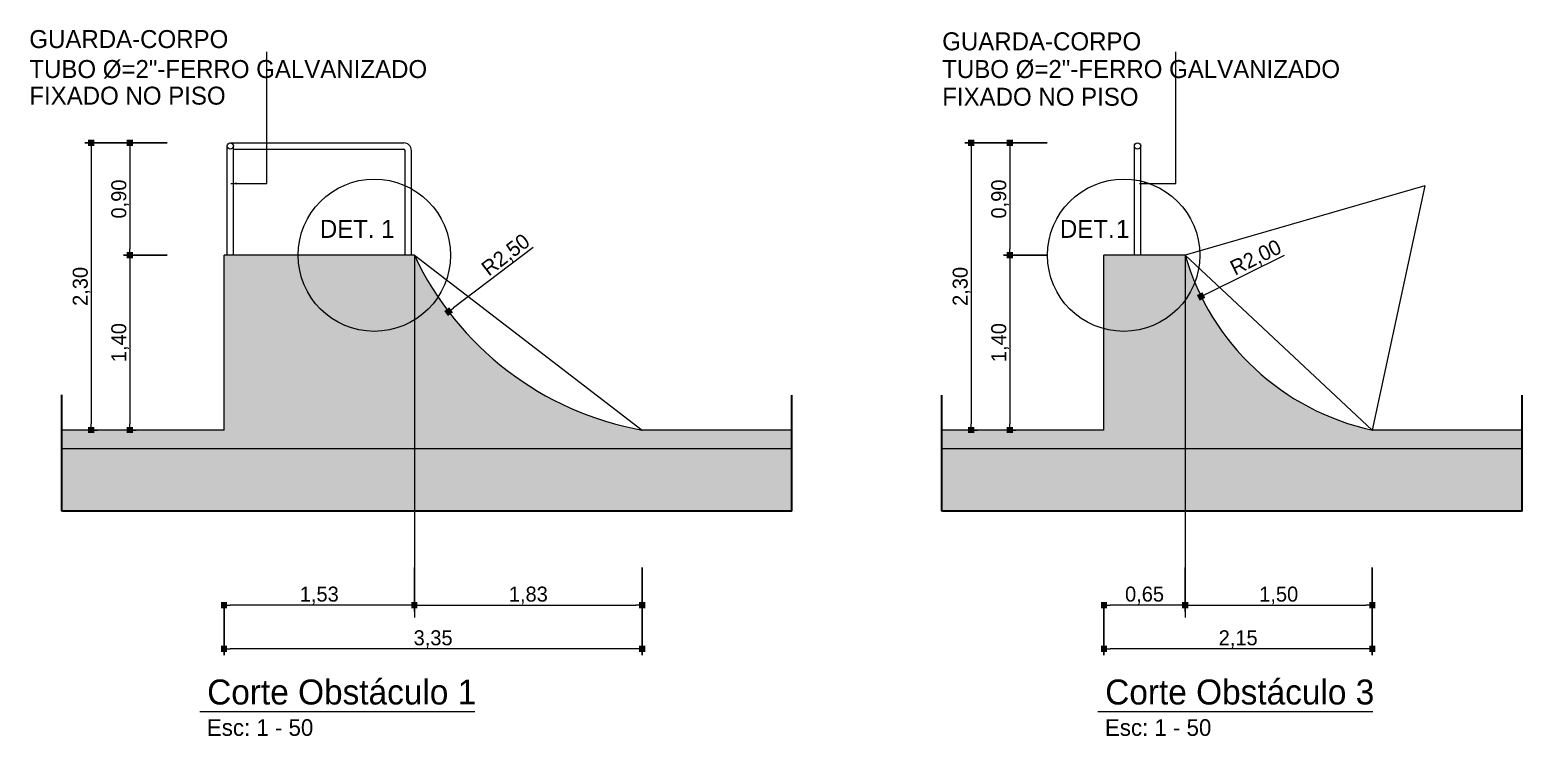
# Model space of a CAD drawing. Header units: millimetres. Extents: x 3006 to 6000, y 1661 to 3774.
# Drawn here: x 4119.89 to 4131.84, y 1912.71 to 1918.37 of the extents above; entities that cross this region are included whole.
import ezdxf

# ---------------------------------------------------------------- set-up
doc = ezdxf.new("R2010")
doc.units = ezdxf.units.MM
doc.header["$LTSCALE"] = 10
for name, color, linetype, lineweight in [('.10', 200, 'Continuous', 9), ('.10 ultra fina', 240, 'Continuous', 5), ('.15', 150, 'Continuous', 15), ('.30', 50, 'Continuous', 30), ('COTAS', 230, 'Continuous', 15)]:
    doc.layers.add(name, color=color, linetype=linetype, lineweight=lineweight)
doc.layers.add('.20 hachura', color=185, linetype='Continuous')
doc.layers.add('Escrita', color=34, linetype='Continuous')
doc.layers.add('Verde', color=7, linetype='Continuous', true_color=0x136734)
doc.styles.add('Texto Wilian', font='himalaya.ttf')
doc.dimstyles.new('Cota 1-75 Exter WMJ', dxfattribs={"dimtxt": 0.12, "dimasz": 0.05, "dimexe": 0.05, "dimexo": 0.1, "dimgap": 0.002, "dimtad": 1, "dimzin": 1, "dimtxsty": 'Texto Wilian', "dimblk": 'BOXFILLED', "dimcen": 2.5, "dimclrd": 230, "dimclre": 230, "dimclrt": 104, "dimazin": 0, "dimtfac": 1, "dimtix": 1, "dimtmove": 0, "dimatfit": 3, "dimfxl": 0.3, "dimfxlon": 1, "dimlwd": 20, "dimarcsym": 1})

# ---------------------------------------------------------------- blocks, each defined once
blk = doc.blocks.new('_BoxFilled')
at = {"color": 0, "linetype": 'ByBlock', "lineweight": -2}
blk.add_line((-0.5, 0), (-1, 0), dxfattribs=at)
at = {"color": 0, "linetype": 'ByBlock'}
blk.add_solid([(-0.5, 0.5), (0.5, 0.5), (-0.5, -0.5), (0.5, -0.5)], dxfattribs=at)
blk = doc.blocks.new('*D676')
at = {"layer": 'COTAS', "color": 230, "lineweight": -2, "transparency": 16777216}
for p, q in [((4120.987, 1916.562), (4120.637, 1916.562)), ((4120.687, 1915.162), (4120.737, 1915.162))]:
    blk.add_line(p, q, dxfattribs=at)
at = {"layer": 'COTAS', "color": 230, "linetype": 'Continuous', "lineweight": 20, "transparency": 16777216}
blk.add_line((4120.687, 1916.512), (4120.687, 1915.212), dxfattribs=at)
at = {"layer": 'Defpoints', "color": 0, "transparency": 16777216}
for p in [(4121.442, 1916.562), (4120.687, 1915.162), (4120.687, 1915.162)]:
    blk.add_point(p, dxfattribs=at)
at = {"layer": 'COTAS', "color": 230, "lineweight": 20, "transparency": 16777216, "xscale": 0.05, "yscale": 0.05, "zscale": 0.05}
for p, rotation in [((4120.687, 1916.562), 90), ((4120.687, 1915.162), 270)]:
    blk.add_blockref('_BoxFilled', p, dxfattribs=dict(at, rotation=rotation))
at = {"layer": 'COTAS', "color": 104, "transparency": 16777216, "insert": (4120.61, 1915.862), "char_height": 0.12, "attachment_point": 5, "rotation": 90, "style": 'Texto Wilian'}
blk.add_mtext('1,40', dxfattribs=at)
blk = doc.blocks.new('*D677')
at = {"layer": 'COTAS', "color": 230, "lineweight": -2, "transparency": 16777216}
for p, q in [((4120.987, 1917.462), (4120.637, 1917.462)), ((4120.987, 1916.562), (4120.637, 1916.562))]:
    blk.add_line(p, q, dxfattribs=at)
at = {"layer": 'COTAS', "color": 230, "linetype": 'Continuous', "lineweight": 20, "transparency": 16777216}
blk.add_line((4120.687, 1917.412), (4120.687, 1916.612), dxfattribs=at)
at = {"layer": 'Defpoints', "color": 0, "transparency": 16777216}
for p in [(4121.492, 1917.462), (4120.687, 1916.562), (4121.442, 1916.562)]:
    blk.add_point(p, dxfattribs=at)
at = {"layer": 'COTAS', "color": 230, "lineweight": 20, "transparency": 16777216, "xscale": 0.05, "yscale": 0.05, "zscale": 0.05}
for p, rotation in [((4120.687, 1917.462), 90), ((4120.687, 1916.562), 270)]:
    blk.add_blockref('_BoxFilled', p, dxfattribs=dict(at, rotation=rotation))
at = {"layer": 'COTAS', "color": 104, "transparency": 16777216, "insert": (4120.61, 1917.012), "char_height": 0.12, "attachment_point": 5, "rotation": 90, "style": 'Texto Wilian'}
blk.add_mtext('0,90', dxfattribs=at)
blk = doc.blocks.new('*D678')
at = {"layer": 'COTAS', "color": 230, "lineweight": -2, "transparency": 16777216}
for p, q in [((4120.678, 1917.462), (4120.328, 1917.462)), ((4120.378, 1915.162), (4120.428, 1915.162))]:
    blk.add_line(p, q, dxfattribs=at)
at = {"layer": 'COTAS', "color": 230, "linetype": 'Continuous', "lineweight": 20, "transparency": 16777216}
blk.add_line((4120.378, 1917.412), (4120.378, 1915.212), dxfattribs=at)
at = {"layer": 'Defpoints', "color": 0, "transparency": 16777216}
for p in [(4121.492, 1917.462), (4120.378, 1915.162), (4120.378, 1915.162)]:
    blk.add_point(p, dxfattribs=at)
at = {"layer": 'COTAS', "color": 230, "lineweight": 20, "transparency": 16777216, "xscale": 0.05, "yscale": 0.05, "zscale": 0.05}
for p, rotation in [((4120.378, 1917.462), 90), ((4120.378, 1915.162), 270)]:
    blk.add_blockref('_BoxFilled', p, dxfattribs=dict(at, rotation=rotation))
at = {"layer": 'COTAS', "color": 104, "transparency": 16777216, "insert": (4120.301, 1916.312), "char_height": 0.12, "attachment_point": 5, "rotation": 90, "style": 'Texto Wilian'}
blk.add_mtext('2,30', dxfattribs=at)
blk = doc.blocks.new('*D679')
at = {"layer": 'COTAS', "color": 230, "lineweight": -2, "transparency": 16777216}
for p, q in [((4121.442, 1913.71), (4121.442, 1913.36)), ((4124.792, 1913.71), (4124.792, 1913.36))]:
    blk.add_line(p, q, dxfattribs=at)
at = {"layer": 'COTAS', "color": 230, "linetype": 'Continuous', "lineweight": 20, "transparency": 16777216}
blk.add_line((4124.742, 1913.41), (4121.492, 1913.41), dxfattribs=at)
at = {"layer": 'Defpoints', "color": 0, "transparency": 16777216}
for p in [(4121.442, 1915.162), (4124.792, 1915.162), (4121.442, 1913.41)]:
    blk.add_point(p, dxfattribs=at)
at = {"layer": 'COTAS', "color": 230, "lineweight": 20, "transparency": 16777216, "xscale": 0.05, "yscale": 0.05, "zscale": 0.05, "rotation": 180}
blk.add_blockref('_BoxFilled', (4121.442, 1913.41), dxfattribs=at)
at = {"layer": 'COTAS', "color": 230, "lineweight": 20, "transparency": 16777216, "xscale": 0.05, "yscale": 0.05, "zscale": 0.05}
blk.add_blockref('_BoxFilled', (4124.792, 1913.41), dxfattribs=at)
at = {"layer": 'COTAS', "color": 104, "transparency": 16777216, "insert": (4123.117, 1913.487), "char_height": 0.12, "attachment_point": 5, "style": 'Texto Wilian'}
blk.add_mtext('3,35', dxfattribs=at)
blk = doc.blocks.new('*D680')
at = {"layer": 'COTAS', "color": 230, "lineweight": -2, "transparency": 16777216}
for p, q in [((4122.967, 1914.06), (4122.967, 1913.71)), ((4121.442, 1913.76), (4121.442, 1913.71))]:
    blk.add_line(p, q, dxfattribs=at)
at = {"layer": 'COTAS', "color": 230, "linetype": 'Continuous', "lineweight": 20, "transparency": 16777216}
blk.add_line((4122.917, 1913.76), (4121.492, 1913.76), dxfattribs=at)
at = {"layer": 'Defpoints', "color": 0, "transparency": 16777216}
for p in [(4122.967, 1914.512), (4121.442, 1913.806), (4121.442, 1913.76)]:
    blk.add_point(p, dxfattribs=at)
at = {"layer": 'COTAS', "color": 230, "lineweight": 20, "transparency": 16777216, "xscale": 0.05, "yscale": 0.05, "zscale": 0.05, "rotation": 180}
blk.add_blockref('_BoxFilled', (4121.442, 1913.76), dxfattribs=at)
at = {"layer": 'COTAS', "color": 230, "lineweight": 20, "transparency": 16777216, "xscale": 0.05, "yscale": 0.05, "zscale": 0.05}
blk.add_blockref('_BoxFilled', (4122.967, 1913.76), dxfattribs=at)
at = {"layer": 'COTAS', "color": 104, "transparency": 16777216, "insert": (4122.205, 1913.837), "char_height": 0.12, "attachment_point": 5, "style": 'Texto Wilian'}
blk.add_mtext('1,53', dxfattribs=at)
blk = doc.blocks.new('*D681')
at = {"layer": 'COTAS', "color": 230, "lineweight": -2, "transparency": 16777216}
for p, q in [((4122.967, 1914.06), (4122.967, 1913.71)), ((4124.792, 1914.06), (4124.792, 1913.71))]:
    blk.add_line(p, q, dxfattribs=at)
at = {"layer": 'COTAS', "color": 230, "linetype": 'Continuous', "lineweight": 20, "transparency": 16777216}
blk.add_line((4123.017, 1913.76), (4124.742, 1913.76), dxfattribs=at)
at = {"layer": 'Defpoints', "color": 0, "transparency": 16777216}
for p in [(4122.967, 1914.512), (4124.792, 1914.512), (4124.792, 1913.76)]:
    blk.add_point(p, dxfattribs=at)
at = {"layer": 'COTAS', "color": 230, "lineweight": 20, "transparency": 16777216, "xscale": 0.05, "yscale": 0.05, "zscale": 0.05, "rotation": 180}
blk.add_blockref('_BoxFilled', (4122.967, 1913.76), dxfattribs=at)
at = {"layer": 'COTAS', "color": 230, "lineweight": 20, "transparency": 16777216, "xscale": 0.05, "yscale": 0.05, "zscale": 0.05}
blk.add_blockref('_BoxFilled', (4124.792, 1913.76), dxfattribs=at)
at = {"layer": 'COTAS', "color": 104, "transparency": 16777216, "insert": (4123.88, 1913.837), "char_height": 0.12, "attachment_point": 5, "style": 'Texto Wilian'}
blk.add_mtext('1,83', dxfattribs=at)
blk = doc.blocks.new('*D653')
at = {"layer": 'COTAS', "color": 230, "lineweight": -2, "transparency": 16777216}
for p, q in [((4128.492, 1913.71), (4128.492, 1913.36)), ((4130.642, 1913.71), (4130.642, 1913.36))]:
    blk.add_line(p, q, dxfattribs=at)
at = {"layer": 'COTAS', "color": 230, "linetype": 'Continuous', "lineweight": 20, "transparency": 16777216}
blk.add_line((4130.592, 1913.41), (4128.542, 1913.41), dxfattribs=at)
at = {"layer": 'Defpoints', "color": 0, "transparency": 16777216}
for p in [(4128.492, 1915.162), (4130.642, 1915.162), (4128.492, 1913.41)]:
    blk.add_point(p, dxfattribs=at)
at = {"layer": 'COTAS', "color": 230, "lineweight": 20, "transparency": 16777216, "xscale": 0.05, "yscale": 0.05, "zscale": 0.05, "rotation": 180}
blk.add_blockref('_BoxFilled', (4128.492, 1913.41), dxfattribs=at)
at = {"layer": 'COTAS', "color": 230, "lineweight": 20, "transparency": 16777216, "xscale": 0.05, "yscale": 0.05, "zscale": 0.05}
blk.add_blockref('_BoxFilled', (4130.642, 1913.41), dxfattribs=at)
at = {"layer": 'COTAS', "color": 104, "transparency": 16777216, "insert": (4129.567, 1913.487), "char_height": 0.12, "attachment_point": 5, "style": 'Texto Wilian'}
blk.add_mtext('2,15', dxfattribs=at)
blk = doc.blocks.new('*D654')
at = {"layer": 'COTAS', "color": 230, "lineweight": -2, "transparency": 16777216}
for p, q in [((4129.142, 1914.06), (4129.142, 1913.71)), ((4128.492, 1913.76), (4128.492, 1913.71))]:
    blk.add_line(p, q, dxfattribs=at)
at = {"layer": 'COTAS', "color": 230, "linetype": 'Continuous', "lineweight": 20, "transparency": 16777216}
blk.add_line((4129.092, 1913.76), (4128.542, 1913.76), dxfattribs=at)
at = {"layer": 'Defpoints', "color": 0, "transparency": 16777216}
for p in [(4129.142, 1914.512), (4128.492, 1913.806), (4128.492, 1913.76)]:
    blk.add_point(p, dxfattribs=at)
at = {"layer": 'COTAS', "color": 230, "lineweight": 20, "transparency": 16777216, "xscale": 0.05, "yscale": 0.05, "zscale": 0.05, "rotation": 180}
blk.add_blockref('_BoxFilled', (4128.492, 1913.76), dxfattribs=at)
at = {"layer": 'COTAS', "color": 230, "lineweight": 20, "transparency": 16777216, "xscale": 0.05, "yscale": 0.05, "zscale": 0.05}
blk.add_blockref('_BoxFilled', (4129.142, 1913.76), dxfattribs=at)
at = {"layer": 'COTAS', "color": 104, "transparency": 16777216, "insert": (4128.817, 1913.837), "char_height": 0.12, "attachment_point": 5, "style": 'Texto Wilian'}
blk.add_mtext('0,65', dxfattribs=at)
blk = doc.blocks.new('*D655')
at = {"layer": 'COTAS', "color": 230, "lineweight": -2, "transparency": 16777216}
for p, q in [((4129.142, 1914.06), (4129.142, 1913.71)), ((4130.642, 1914.06), (4130.642, 1913.71))]:
    blk.add_line(p, q, dxfattribs=at)
at = {"layer": 'COTAS', "color": 230, "linetype": 'Continuous', "lineweight": 20, "transparency": 16777216}
blk.add_line((4129.192, 1913.76), (4130.592, 1913.76), dxfattribs=at)
at = {"layer": 'Defpoints', "color": 0, "transparency": 16777216}
for p in [(4130.642, 1915.012), (4129.142, 1914.512), (4130.642, 1913.76)]:
    blk.add_point(p, dxfattribs=at)
at = {"layer": 'COTAS', "color": 230, "lineweight": 20, "transparency": 16777216, "xscale": 0.05, "yscale": 0.05, "zscale": 0.05, "rotation": 180}
blk.add_blockref('_BoxFilled', (4129.142, 1913.76), dxfattribs=at)
at = {"layer": 'COTAS', "color": 230, "lineweight": 20, "transparency": 16777216, "xscale": 0.05, "yscale": 0.05, "zscale": 0.05}
blk.add_blockref('_BoxFilled', (4130.642, 1913.76), dxfattribs=at)
at = {"layer": 'COTAS', "color": 104, "transparency": 16777216, "insert": (4129.892, 1913.837), "char_height": 0.12, "attachment_point": 5, "style": 'Texto Wilian'}
blk.add_mtext('1,50', dxfattribs=at)
blk = doc.blocks.new('*D656')
at = {"layer": 'COTAS', "color": 230, "lineweight": -2, "transparency": 16777216}
for p, q in [((4128.037, 1916.562), (4127.687, 1916.562)), ((4127.737, 1915.162), (4127.787, 1915.162))]:
    blk.add_line(p, q, dxfattribs=at)
at = {"layer": 'COTAS', "color": 230, "linetype": 'Continuous', "lineweight": 20, "transparency": 16777216}
blk.add_line((4127.737, 1916.512), (4127.737, 1915.212), dxfattribs=at)
at = {"layer": 'Defpoints', "color": 0, "transparency": 16777216}
for p in [(4128.492, 1916.562), (4127.737, 1915.162), (4127.737, 1915.162)]:
    blk.add_point(p, dxfattribs=at)
at = {"layer": 'COTAS', "color": 230, "lineweight": 20, "transparency": 16777216, "xscale": 0.05, "yscale": 0.05, "zscale": 0.05}
for p, rotation in [((4127.737, 1916.562), 90), ((4127.737, 1915.162), 270)]:
    blk.add_blockref('_BoxFilled', p, dxfattribs=dict(at, rotation=rotation))
at = {"layer": 'COTAS', "color": 104, "transparency": 16777216, "insert": (4127.66, 1915.862), "char_height": 0.12, "attachment_point": 5, "rotation": 90, "style": 'Texto Wilian'}
blk.add_mtext('1,40', dxfattribs=at)
blk = doc.blocks.new('*D657')
at = {"layer": 'COTAS', "color": 230, "lineweight": -2, "transparency": 16777216}
for p, q in [((4128.037, 1917.462), (4127.687, 1917.462)), ((4128.037, 1916.562), (4127.687, 1916.562))]:
    blk.add_line(p, q, dxfattribs=at)
at = {"layer": 'COTAS', "color": 230, "linetype": 'Continuous', "lineweight": 20, "transparency": 16777216}
blk.add_line((4127.737, 1917.412), (4127.737, 1916.612), dxfattribs=at)
at = {"layer": 'Defpoints', "color": 0, "transparency": 16777216}
for p in [(4128.761, 1917.462), (4127.737, 1916.562), (4128.492, 1916.562)]:
    blk.add_point(p, dxfattribs=at)
at = {"layer": 'COTAS', "color": 230, "lineweight": 20, "transparency": 16777216, "xscale": 0.05, "yscale": 0.05, "zscale": 0.05}
for p, rotation in [((4127.737, 1917.462), 90), ((4127.737, 1916.562), 270)]:
    blk.add_blockref('_BoxFilled', p, dxfattribs=dict(at, rotation=rotation))
at = {"layer": 'COTAS', "color": 104, "transparency": 16777216, "insert": (4127.66, 1917.012), "char_height": 0.12, "attachment_point": 5, "rotation": 90, "style": 'Texto Wilian'}
blk.add_mtext('0,90', dxfattribs=at)
blk = doc.blocks.new('*D658')
at = {"layer": 'COTAS', "color": 230, "lineweight": -2, "transparency": 16777216}
for p, q in [((4127.728, 1917.462), (4127.378, 1917.462)), ((4127.428, 1915.162), (4127.478, 1915.162))]:
    blk.add_line(p, q, dxfattribs=at)
at = {"layer": 'COTAS', "color": 230, "linetype": 'Continuous', "lineweight": 20, "transparency": 16777216}
blk.add_line((4127.428, 1917.412), (4127.428, 1915.212), dxfattribs=at)
at = {"layer": 'Defpoints', "color": 0, "transparency": 16777216}
for p in [(4128.761, 1917.462), (4127.428, 1915.162), (4127.428, 1915.162)]:
    blk.add_point(p, dxfattribs=at)
at = {"layer": 'COTAS', "color": 230, "lineweight": 20, "transparency": 16777216, "xscale": 0.05, "yscale": 0.05, "zscale": 0.05}
for p, rotation in [((4127.428, 1917.462), 90), ((4127.428, 1915.162), 270)]:
    blk.add_blockref('_BoxFilled', p, dxfattribs=dict(at, rotation=rotation))
at = {"layer": 'COTAS', "color": 104, "transparency": 16777216, "insert": (4127.351, 1916.312), "char_height": 0.12, "attachment_point": 5, "rotation": 90, "style": 'Texto Wilian'}
blk.add_mtext('2,30', dxfattribs=at)
blk = doc.blocks.new('*D685')
at = {"layer": 'COTAS', "color": 230, "linetype": 'Continuous', "lineweight": 20, "transparency": 16777216}
blk.add_line((4123.919, 1916.625), (4123.281, 1916.14), dxfattribs=at)
at = {"layer": 'Defpoints', "color": 0, "transparency": 16777216}
for p in [(4125.231, 1917.623), (4123.241, 1916.11)]:
    blk.add_point(p, dxfattribs=at)
at = {"layer": 'COTAS', "color": 230, "lineweight": 20, "transparency": 16777216, "xscale": 0.05, "yscale": 0.05, "zscale": 0.05, "rotation": 217.2518478319371}
blk.add_blockref('_BoxFilled', (4123.241, 1916.11), dxfattribs=at)
at = {"layer": 'COTAS', "color": 104, "transparency": 16777216, "insert": (4123.704, 1916.558), "char_height": 0.12, "attachment_point": 5, "rotation": 37.2518, "style": 'Texto Wilian'}
blk.add_mtext('R2,50', dxfattribs=at)
blk = doc.blocks.new('*D686')
at = {"layer": 'COTAS', "color": 230, "linetype": 'Continuous', "lineweight": 20, "transparency": 16777216}
blk.add_line((4129.936, 1916.56), (4129.315, 1916.254), dxfattribs=at)
at = {"layer": 'Defpoints', "color": 0, "transparency": 16777216}
for p in [(4131.064, 1917.117), (4129.27, 1916.232)]:
    blk.add_point(p, dxfattribs=at)
at = {"layer": 'COTAS', "color": 230, "lineweight": 20, "transparency": 16777216, "xscale": 0.05, "yscale": 0.05, "zscale": 0.05, "rotation": 206.2655401416471}
blk.add_blockref('_BoxFilled', (4129.27, 1916.232), dxfattribs=at)
at = {"layer": 'COTAS', "color": 104, "transparency": 16777216, "insert": (4129.712, 1916.536), "char_height": 0.12, "attachment_point": 5, "rotation": 26.2655, "style": 'Texto Wilian'}
blk.add_mtext('R2,00', dxfattribs=at)

msp = doc.modelspace()

# ---------------------------------------------------------------- hatches: boundary and pattern name
at = {"layer": '.20 hachura'}
for points in [[(4122.967, 1916.562), (4121.442, 1916.562), (4121.442, 1915.162), (4120.142, 1915.162), (4120.142, 1915.012), (4125.992, 1915.012), (4125.992, 1915.162), (4124.792, 1915.162, -0.243671)], [(4129.142, 1916.562), (4128.492, 1916.562), (4128.492, 1915.162), (4127.192, 1915.162), (4127.192, 1915.012), (4131.842, 1915.012), (4131.842, 1915.162), (4130.642, 1915.162, -0.276019)], [(4125.992, 1915.012), (4120.142, 1915.012), (4120.142, 1914.512), (4125.992, 1914.512)], [(4131.842, 1915.012), (4127.192, 1915.012), (4127.192, 1914.512), (4131.842, 1914.512)]]:
    msp.add_hatch(color=185, dxfattribs=at).paths.add_polyline_path(points)

# ---------------------------------------------------------------- linework, layer by layer
at = {"layer": '.10', "color": 200, "lineweight": 9}
for p, q in [((4122.967, 1916.562), (4121.442, 1916.562)), ((4121.442, 1915.162), (4121.442, 1916.562)), ((4129.142, 1916.562), (4128.492, 1916.562)), ((4128.492, 1915.162), (4128.492, 1916.562)), ((4121.442, 1915.162), (4120.142, 1915.162)), ((4125.992, 1915.162), (4124.792, 1915.162)), ((4128.492, 1915.162), (4127.192, 1915.162)), ((4131.842, 1915.162), (4130.642, 1915.162)), ((4125.992, 1915.012), (4120.142, 1915.012)), ((4131.842, 1915.012), (4127.192, 1915.012))]:
    msp.add_line(p, q, dxfattribs=at)
for centre, radius, start, end in [((4125.231, 1917.623), 2.5, 205.1185, 259.8962), ((4131.064, 1917.117), 2, 196.1139, 257.8359)]:
    msp.add_arc(centre, radius, start, end, dxfattribs=at)
at = {"layer": '.10 ultra fina', "color": 240, "lineweight": 5}
for p, q in [((4131.064, 1917.117), (4129.142, 1916.562)), ((4131.064, 1917.117), (4130.642, 1915.162)), ((4122.967, 1916.562), (4124.792, 1915.162)), ((4122.967, 1916.562), (4122.967, 1913.66)), ((4129.142, 1916.562), (4129.142, 1913.66)), ((4129.142, 1916.562), (4130.642, 1915.162))]:
    msp.add_line(p, q, dxfattribs=at)
for centre in [(4122.646, 1916.562), (4128.65, 1916.562)]:
    msp.add_circle(centre, 0.61, dxfattribs=at)
at = {"layer": '.15', "color": 150, "lineweight": 15}
for p, q in [((4121.467, 1916.562), (4121.467, 1917.437)), ((4121.492, 1917.462), (4122.882, 1917.462)), ((4121.518, 1916.562), (4121.518, 1917.437)), ((4121.518, 1917.411), (4122.882, 1917.411)), ((4128.736, 1916.562), (4128.736, 1917.437)), ((4128.787, 1916.562), (4128.787, 1917.437)), ((4122.892, 1916.562), (4122.892, 1917.401)), ((4122.943, 1916.562), (4122.943, 1917.401))]:
    msp.add_line(p, q, dxfattribs=at)
for centre in [(4121.492, 1917.437), (4128.761, 1917.437)]:
    msp.add_circle(centre, 0.0254, dxfattribs=at)
for radius in [0.0608, 0.01]:
    msp.add_arc((4122.882, 1917.401), radius, 0, 90, dxfattribs=at)
at = {"layer": '.30', "color": 50, "lineweight": 30}
for p, q in [((4120.142, 1914.512), (4120.142, 1915.444)), ((4125.992, 1914.512), (4125.992, 1915.44)), ((4127.192, 1914.512), (4127.192, 1915.44)), ((4131.842, 1914.512), (4131.842, 1915.44)), ((4125.992, 1914.512), (4120.142, 1914.512)), ((4131.842, 1914.512), (4127.192, 1914.512))]:
    msp.add_line(p, q, dxfattribs=at)
at = {"layer": 'Verde', "color": 106, "lineweight": 9}
for p, q in [((4121.248, 1912.907), (4123.451, 1912.907)), ((4128.443, 1912.907), (4130.646, 1912.907))]:
    msp.add_line(p, q, dxfattribs=at)

# ---------------------------------------------------------------- texts
at = {"layer": 'Escrita', "style": 'Texto Wilian'}
for s, p in [('GUARDA-CORPO', (4119.882, 1918.221)), ('GUARDA-CORPO', (4127.196, 1918.203)), ('TUBO %%C=2"-FERRO GALVANIZADO', (4119.882, 1917.981)), ('TUBO %%C=2"-FERRO GALVANIZADO', (4127.196, 1917.981)), ('FIXADO NO PISO', (4119.882, 1917.768)), ('FIXADO NO PISO', (4127.196, 1917.759)), ('DET.', (4122.21, 1916.701)), ('1', (4122.701, 1916.701)), ('DET.', (4128.139, 1916.701)), ('1', (4128.589, 1916.701))]:
    msp.add_text(s, height=0.144, dxfattribs=at).set_placement(p)
at = {"layer": 'Escrita', "attachment_point": 1, "style": 'Texto Wilian'}
for s, insert, char_height, width in [('{\\C50;Corte Obstáculo 1}', (4121.307, 1913.164), 0.2, 4.96087), ('{\\C50;Corte Obstáculo 3}', (4128.502, 1913.164), 0.2, 4.96087), ('{\\C50;Esc: 1 - 50}', (4121.305, 1912.846), 0.13333, 2.09532), ('{\\C50;Esc: 1 - 50}', (4128.5, 1912.846), 0.13333, 2.09532)]:
    msp.add_mtext(s, dxfattribs=dict(at, insert=insert, char_height=char_height, width=width))

# ---------------------------------------------------------------- dimensions: what is measured, and where the dimension line sits
at = {"layer": 'COTAS'}
for center, mpoint, picture, middle in [((4125.231, 1917.623), (4123.241, 1916.11), '*D685', (4123.751, 1916.497)), ((4131.064, 1917.117), (4129.27, 1916.232), '*D686', (4129.746, 1916.467))]:
    dim = msp.add_radius_dim(center=center, mpoint=mpoint, dimstyle='Cota 1-75 Exter WMJ', override={"dimtmove": 1}, dxfattribs=at)
    dim.commit()
    dim.dimension.update_dxf_attribs({"geometry": picture, "text_midpoint": middle, "dimtype": 164})
for base, p1, p2, angle, picture, middle in [((4120.378, 1915.162), (4121.492, 1917.462), (4120.378, 1915.162), 90, '*D678', (4120.301, 1916.312)), ((4120.687, 1916.562), (4121.492, 1917.462), (4121.442, 1916.562), 90, '*D677', (4120.61, 1917.012)), ((4127.428, 1915.162), (4128.761, 1917.462), (4127.428, 1915.162), 90, '*D658', (4127.351, 1916.312)), ((4127.737, 1916.562), (4128.761, 1917.462), (4128.492, 1916.562), 90, '*D657', (4127.66, 1917.012)), ((4120.687, 1915.162), (4121.442, 1916.562), (4120.687, 1915.162), 90, '*D676', (4120.61, 1915.862)), ((4127.737, 1915.162), (4128.492, 1916.562), (4127.737, 1915.162), 90, '*D656', (4127.66, 1915.862)), ((4121.442, 1913.41), (4124.792, 1915.162), (4121.442, 1915.162), 180, '*D679', (4123.117, 1913.487)), ((4128.492, 1913.41), (4130.642, 1915.162), (4128.492, 1915.162), 180, '*D653', (4129.567, 1913.487)), ((4121.442400647, 1913.759895637), (4122.967400647, 1914.511934749), (4121.442400647, 1913.806084724), 180, '*D680', (4122.204900647, 1913.836621148)), ((4128.492, 1913.76), (4129.142, 1914.512), (4128.492, 1913.806), 180, '*D654', (4128.817, 1913.837))]:
    dim = msp.add_linear_dim(base=base, p1=p1, p2=p2, angle=angle, dimstyle='Cota 1-75 Exter WMJ', override={"dimtmove": 1}, dxfattribs=at)
    dim.commit()
    dim.dimension.update_dxf_attribs({"geometry": picture, "text_midpoint": middle})
for base, p1, p2, picture, middle in [((4130.642, 1913.76), (4129.142, 1914.512), (4130.642, 1915.012), '*D655', (4129.892, 1913.837)), ((4124.792400647, 1913.759895637), (4122.967400647, 1914.511934749), (4124.792400647, 1914.511934749), '*D681', (4123.879900647, 1913.836621148))]:
    dim = msp.add_linear_dim(base=base, p1=p1, p2=p2, dimstyle='Cota 1-75 Exter WMJ', override={"dimtmove": 1}, dxfattribs=at)
    dim.commit()
    dim.dimension.update_dxf_attribs({"geometry": picture, "text_midpoint": middle})

# ---------------------------------------------------------------- leaders
for points in [[(4121.496, 1917.136), (4121.786, 1917.136), (4121.786, 1918.191)], [(4128.777, 1917.136), (4129.067, 1917.136), (4129.067, 1918.191)]]:
    msp.add_leader(points, dimstyle='Cota 1-75 Exter WMJ', override={"dimtmove": 1}, dxfattribs=at)

doc.saveas('drawing.dxf')
